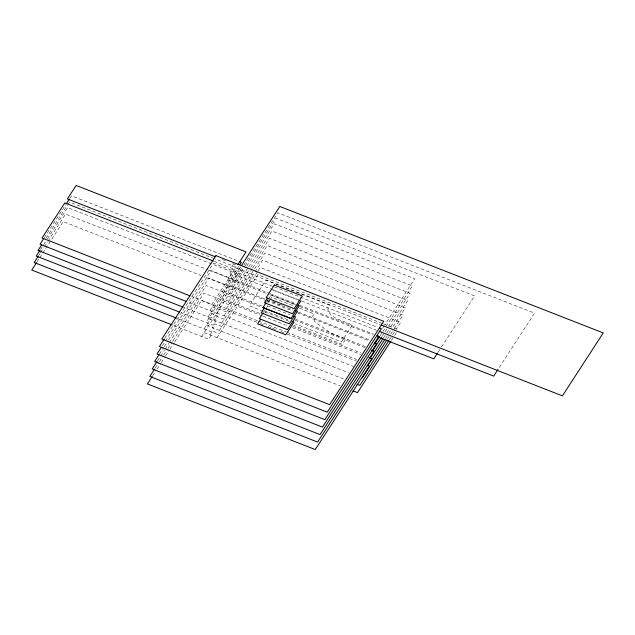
<?xml version="1.0" encoding="UTF-8"?>
<svg xmlns="http://www.w3.org/2000/svg" width="635" height="635" viewBox="0 0 635 635"><rect width="100%" height="100%" fill="white"/><g stroke="black" fill="none" stroke-linecap="round" stroke-linejoin="round"><path stroke-width="0.48" stroke-dasharray="3.17 2.38" d="M44.291 237.673L65.596 204.843M69.858 198.279L71.453 195.818L237.665 260.81M46.03 238.133L67.334 205.303M67.866 204.486L69.461 202.025L212.59 257.993M40.505 249.476L43.164 245.372M43.704 244.554L46.895 239.625M47.427 238.808L67.667 207.613L237.577 274.058L206.153 322.485M38.957 255.127L40.029 253.484M40.561 252.659L43.751 247.737M44.283 246.92L47.482 241.991M48.014 241.173L65.588 214.082L207.796 269.692M37.076 261.834L39.203 258.548M39.743 257.731L63.175 221.615L200.763 275.415M164.767 338.264L213.519 263.136L273.463 286.575M162.369 345.742L211.114 270.621L269.216 293.338M159.433 354.052L163.719 347.448M164.251 346.623L168.005 340.844M168.537 340.019L208.717 278.098L265.89 300.458M157.567 360.704L164.528 349.972M165.068 349.147L168.815 343.368M169.347 342.543L206.311 285.575L261.644 307.213M155.162 368.189L158.917 362.402M159.448 361.577L163.195 355.798M163.735 354.973L167.481 349.194M168.021 348.369L172.307 341.765M172.839 340.939L203.914 293.06L262.009 315.778M152.765 375.666L156.512 369.887M157.043 369.062L160.798 363.284M161.33 362.458L165.084 356.68M165.616 355.854L169.37 350.075M169.902 349.25L174.188 342.646M174.728 341.82L201.509 300.538L256.842 322.175M233.418 264.311L231.918 266.629L379.968 324.525M209.939 310.682L238.681 266.382M207.947 316.889L239.371 268.462L213.511 258.35M238.99 269.391L241.49 265.533M236.958 275.709L243.245 266.025M243.784 265.192L277.805 212.765L534.535 313.158L497.991 369.475M204.073 328.954L235.498 280.527L208.717 270.058M235.196 281.21L244.713 266.533M245.253 265.7L276.034 218.273L474.631 295.934L441.309 347.274M233.426 286.71L246.19 267.041M246.729 266.216L274.264 223.774L414.726 278.702L385.167 324.247M201.652 336.479L233.077 288.052L204.454 276.86M231.084 293.997L248.174 267.668M248.714 266.835L271.931 231.061L412.385 285.98L386.588 325.731M228.751 301.284L250.15 268.295M250.69 267.462L269.589 238.339L410.051 293.267L388.549 326.39M226.409 308.562L252.135 268.923M252.674 268.089L267.256 245.626L407.71 300.545L390.509 327.049M209.987 334.931L212.495 331.073L219.559 333.835M211.122 335.344L208.621 339.201L173.03 325.287M224.076 315.849L254.111 269.55M254.651 268.716L264.914 252.905L405.368 307.832L392.47 327.708M221.734 323.128L262.572 260.191L403.034 315.119L394.43 328.366M219.392 330.414L257.54 271.637M258.08 270.804L260.239 267.478L400.693 322.397L396.399 329.025M217.059 337.693L257.897 274.757L382.746 323.58M266.51 302.03L268.049 299.656M268.565 298.871L271.129 294.91L295.537 304.459M267.883 302.577L268.915 300.99M268.502 302.197L269.565 300.569M270.089 299.752L271.677 297.315L294.759 306.34M263.438 312.388L266.001 308.427M266.517 307.642L267.557 306.03M264.866 312.777L265.89 311.19L289.441 320.397M382.484 328.39L384.627 325.072M380.143 335.669L382.294 332.359M382.834 331.534L386.056 326.565M382.103 336.328L388.017 327.223M383.524 337.812L386.215 333.677M386.755 332.843L389.977 327.874M385.485 338.471L388.175 334.335M388.715 333.502L391.938 328.533M387.445 339.13L390.136 334.994M390.676 334.161L393.898 329.192M389.406 339.788L392.097 335.653M392.636 334.82L395.859 329.851M391.366 340.447L394.057 336.304M394.597 335.478L397.28 331.335M438.086 352.242L440.777 348.107M222.528 259.58L227.147 261.382M232.688 263.549L237.299 265.351M383.667 323.937L398.359 329.684M214.4 261.406L234.712 269.343L211.947 304.427L191.627 296.489M239.466 271.851L232.394 269.081L229.894 272.939L300.68 300.625M274.383 286.941L377.666 327.327M301.601 300.982L376.412 330.24M272.685 290.076L298.037 299.99M237.696 277.352L230.632 274.59L228.124 278.447L269.367 294.577M270.137 293.695L295.958 303.792M299.649 305.237L373.42 334.081M270.296 294.934L295.235 304.689M299.855 306.491L372.824 335.026M235.926 282.853L228.862 280.091L226.354 283.948L293.1 310.047M299.379 308.142L314.15 313.92L312.737 316.103L315.031 322.016L331.549 333.486L345.765 339.042L342.328 344.337L293.727 325.334M273.042 301.617L275.773 302.657M279.368 304.094L282.115 305.141M298.609 312.198L370.213 340.201M266.811 300.815L292.632 310.912M297.243 312.714L369.173 340.844M233.593 290.139L226.52 287.377L224.02 291.235L262.303 306.205M267.541 306.054L290.203 314.881M295.346 319.127L366.038 346.766M294.838 320.199L364.927 347.599M231.251 297.418L224.187 294.656L221.678 298.513L259.961 313.484M288.925 321.294L249.285 305.792L265.922 280.154L329.509 305.022L327.954 307.602L328.097 310.848L330.271 314.436L336.121 318.54L352.441 324.93L341.471 341.836L295.378 323.818M293.013 326.406L360.942 352.973M262.93 316.135L287.83 325.874M292.441 327.676L360.68 354.362M228.917 304.705L221.845 301.942L219.345 305.8L257.619 320.77M258.54 321.127L286.083 331.899M286.996 332.256L356.767 359.537M260.533 323.62L263.295 324.699M267.906 326.501L271.597 327.946M272.518 328.303L277.13 330.105M280.821 331.549L283.583 332.629M287.274 334.073L356.433 361.117M226.576 311.983L219.512 309.221L216.9 313.404L187.777 302.014M212.439 306.824L219.4 309.547M217.003 313.079L353.512 366.466M210.447 313.031L217.408 315.754L214.908 319.611L183.936 307.499M224.234 319.27L217.17 316.508L214.662 320.365L348.424 372.666M208.653 318.627L215.614 321.35L213.114 325.207L181.221 312.73M221.901 326.557L214.828 323.786L212.328 327.652L344.249 379.238M206.573 325.096L213.543 327.819L211.034 331.676L177.292 318.476M204.16 332.621L340.074 385.802"/><path stroke-width="0.95" d="M43.759 238.498L40.029 244.245L185.928 301.292M66.127 204.025L69.326 199.096M41.767 244.705L38.036 250.444L183.015 307.142M39.973 250.293L36.243 256.04L179.372 312.007M38.425 255.945L34.163 262.509L176.371 318.119M36.544 262.652L31.75 270.042L172.109 324.922M164.235 339.09L159.409 346.519L327.247 412.147L381.349 328.771L379.508 328.049M161.298 347.393L157.012 353.997L324.842 419.632L378.952 336.248L377.103 335.526M158.893 354.878L154.607 361.482L322.445 427.109L376.547 343.726L374.706 343.011M157.028 361.529L152.209 368.959L320.04 434.594L374.15 351.211L371.38 350.123M154.63 369.014L149.804 376.444L317.635 442.071L371.745 358.688L368.983 357.608M152.225 376.491L147.407 383.921L315.238 449.548L369.348 366.165L367.498 365.45M237.815 264.565L246.039 251.889L76.136 185.452L67.397 198.914L215.138 256.691M239.752 264.731L241.363 262.255L239.514 261.533M241.49 265.533L279.829 206.454L603.25 332.93L562.412 395.867L380.889 324.882M267.549 297.99L264.462 302.744L292.537 313.722L300.752 301.053L298.942 300.347M297.347 305.165L299.204 305.887L290.981 318.548L262.93 307.578L265.994 302.824M264.803 307.324L261.207 312.865L289.29 323.818L297.505 311.158L295.64 310.452M262.922 313.182L259.326 318.722L287.417 329.668L295.632 317.008L293.743 316.301M260.755 319.103L257.675 323.858L285.766 334.804L293.965 322.167L292.156 321.461M374.769 343.956L379.603 336.502M372.427 351.234L381.564 337.153M370.094 358.521L382.992 338.645M367.752 365.8L384.953 339.304M362.188 378.055L386.913 339.963M388.874 340.622L359.854 385.334L357.1 384.262M390.835 341.273L357.513 392.62L352.925 390.827M437.547 353.076L433.792 358.87L377.444 336.836M497.991 369.475L493.697 376.103L379.182 331.319M262.914 307.57L290.997 318.532M213.471 261.041L64.81 202.906L42.037 237.99L189.786 295.767M215.924 255.659L161.814 339.042L329.644 404.67L383.754 321.286L215.924 255.659M274.304 285.02L266.089 297.688L294.156 308.666L302.379 295.997L274.304 285.02"/></g></svg>
